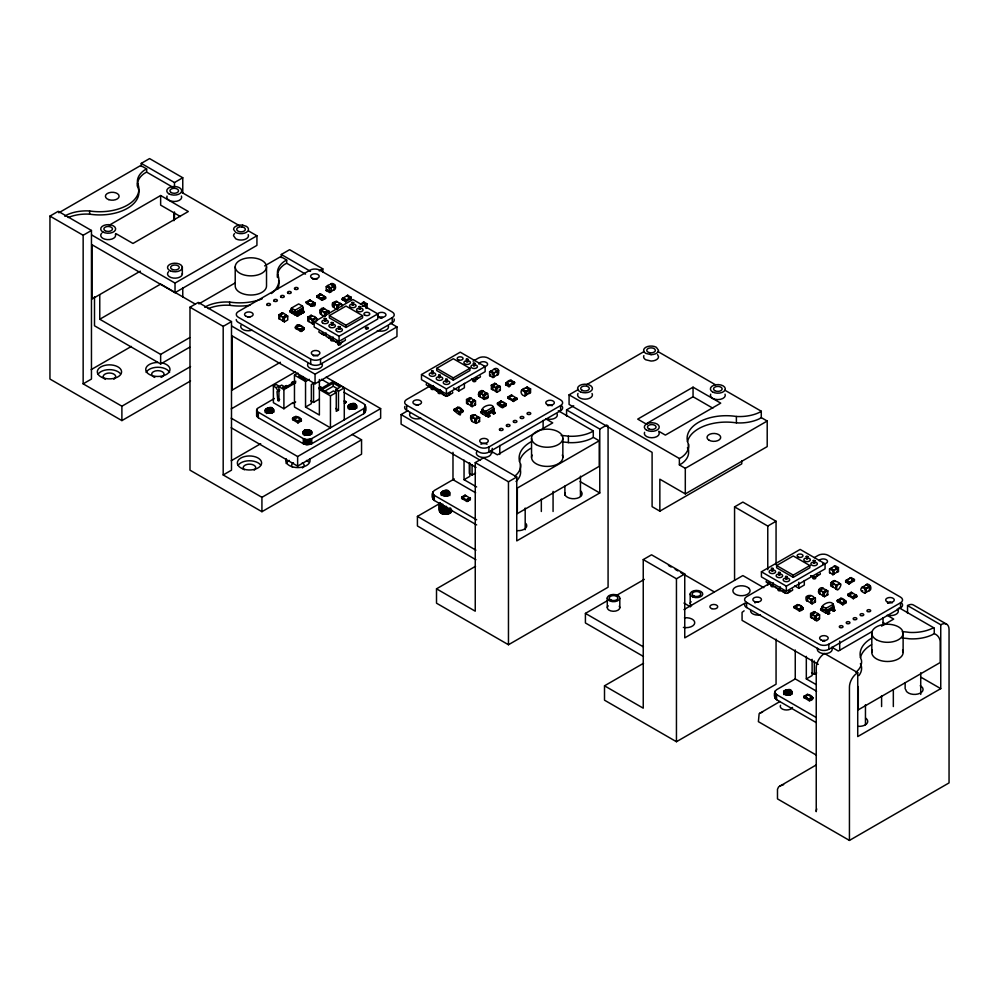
<?xml version="1.0" encoding="UTF-8"?>
<svg xmlns="http://www.w3.org/2000/svg" width="999" height="999" viewBox="0 0 999 999"><rect width="100%" height="100%" fill="white"/><g stroke="black" fill="none" stroke-linecap="round" stroke-linejoin="round"><path stroke-width="1.5" d="M49.95 216.096L83.154 235.264L83.154 383.841L91.458 379.046L91.458 230.469L58.254 211.301L49.95 216.096L49.95 379.046L121.89 420.591L190.547 380.944M94.505 296.753L94.505 325.786L160.639 363.973L189.748 347.165M189.748 337.575L160.639 354.395L99.763 319.243L99.763 294.705M121.89 420.591L121.89 406.206L190.547 366.571M173.913 220.729L173.913 212.974M175.025 292.67L175.025 283.079L256.93 235.789L256.93 245.379L175.025 292.67L92.008 244.743L92.008 299.051L140.347 271.154M189.985 307.205L223.189 326.373L223.189 474.962L231.493 470.167L231.493 321.591L198.289 302.41L189.985 307.205L189.985 470.167L261.925 511.7L361.551 454.183L361.551 439.81L352.197 434.415M343.906 392.257L363.761 403.721C366.758 405.681 366.758 411.725 363.761 413.698L311.75 443.731L306.855 444.717L303.309 443.731L258.329 417.757L256.618 415.709L257.492 413.486M274.325 398.539L257.492 408.379L256.918 411.351L303.309 438.611L306.855 439.597L311.75 438.611L363.761 408.591L365.459 406.543M261.925 511.7L261.925 497.327L361.551 439.81M287.05 385.901L286.388 387.562L284.615 386.538L286.388 385.527L288.162 386.538M293.968 381.905L293.306 383.566L291.533 382.555L293.306 381.531L295.08 382.555M315.06 383.778L315.06 374.188L396.965 326.91L396.965 336.488L315.06 383.778L232.043 335.851L232.043 390.172L280.382 362.262M326.149 377.135L380.644 408.603L380.644 418.181L297.627 466.108L231.169 427.747M407.804 410.689L401.099 414.573L401.099 424.15L476.073 467.445M578.483 389.41L569.08 394.842L569.08 404.42L652.097 452.347L652.097 506.668L659.852 511.151L741.758 463.861L741.758 460.814M645.804 424.038L693.056 396.753L693.056 387.175L720.729 403.146L665.384 435.102L658.791 431.293M291.084 310.327L291.458 308.067L295.042 310.252L294.917 312.537L291.271 310.202M493.331 406.905L486.151 411.176L486.276 413.474L493.706 409.178L493.331 406.905C490.971 401.648 475.961 409.565 485.951 411.176L485.914 415.871L493.431 411.688M825.748 610.701L821.815 608.503L822.289 606.218C824.874 602.597 833.391 599.8 833.628 606.405L826.198 610.701L825.873 608.403L822.289 606.331L821.915 608.478M295.279 314.935L294.88 312.6L295.279 314.935L302.522 310.751M486.188 415.871L486.313 413.524L493.818 409.203M826.111 613.099L825.711 610.751L826.111 613.099L832.155 609.602M278.871 318.693L278.796 314.785L282.218 312.899M287.675 316.021C284.952 313.274 280.082 320.454 284.403 321.89L287.724 319.942L287.749 316.059L284.378 317.919L278.871 314.71M284.315 321.89L284.353 317.944M312.25 315.859L308.878 317.819L308.928 321.74L307.754 321.066L307.754 317.22L311.151 315.222M312.287 319.917L312.188 323.639L309.078 321.541M313.299 324.275C309.715 321.516 318.881 314.822 316.733 320.979M321.491 314.373C318.256 314.398 319.867 307.242 323.564 308.042M321.266 310.764L321.278 314.56M324.588 312.675L324.588 316.421M325.699 315.809L325.749 313.174L329.096 311.238M333.853 303.509C335.264 310.364 330.831 306.656 332.667 302.784C343.743 297.44 327.148 307.655 337.063 301.523M338.112 308.641C335.814 305.831 343.806 301.198 341.571 306.643M346.416 301.174L345.617 301.698L345.679 300.274L351.061 297.178L351.111 298.464L350.999 297.34M346.99 295.754L350.287 297.752L347.09 295.617M467.732 400.112L471.029 398.226L467.682 400.162L467.707 404.108L466.521 403.434L466.545 399.55L469.892 397.59L471.078 398.301M471.053 402.285L474.35 400.137M475.287 422.577C469.63 422.889 468.406 412.837 475.237 415.035M475.499 404.67L472.102 406.668L472.077 402.747L475.449 400.774L475.499 404.632L474.4 403.958M471.99 416.908L475.174 414.96L478.334 417.082M478.946 396.291C476.798 393.594 480.969 388.748 483.504 391.133M479.657 417.594C477.122 415.259 473.189 419.98 475.087 422.689L476.311 423.389L476.236 419.48L479.607 417.52L479.62 421.441L476.261 423.401M480.144 393.194L480.232 396.753L478.933 396.228M486.813 393.019L483.416 394.905L486.713 392.982C493.344 401.548 476.186 399.775 487.874 393.606M491.458 389.123L491.383 385.214L494.805 383.329M496.903 392.307L496.915 388.411L500.287 386.438L500.324 390.334L499.125 389.81M509.802 386.213L509.028 386.738L505.644 384.727C504.632 382.342 512.35 377.809 511.188 381.531M513.686 382.704L510.452 380.669L513.773 382.592M806.455 600.686C802.771 591.495 820.129 596.74 811.088 599.313M807.667 597.514L810.951 595.454M810.976 599.512L810.876 603.234L812.087 603.883L815.396 601.935L815.346 598.014L811.987 600.012L806.443 596.89M811.975 600.087L812.087 603.883M815.047 612.2L811.725 614.148L811.712 618.056L810.589 617.394L810.601 613.548L814.048 611.625M815.122 616.246L818.418 614.098L819.58 614.822L819.567 618.631L818.368 618.106M820.017 594.18C816.92 593.294 818.73 586.962 822.314 587.724M819.467 618.756C814.135 625.574 814.797 613.349 819.58 614.822M820.179 590.234L823.313 588.299M824.4 596.703L824.425 592.807L827.796 590.834L827.796 594.805L826.747 594.018M831.33 586.363C828.683 583.741 834.028 578.496 835.726 581.381M836.812 585.751C846.677 577.584 835.251 598.189 836.812 585.751L831.268 582.554M845.579 580.806L851.048 577.522L854.432 579.532L854.432 580.681M848.888 582.729L854.432 579.532M853.596 580.007L850.311 577.971L853.596 579.87M289.747 311.238C291.383 312.762 289.76 309.153 291.271 309.715C288.836 310.814 291.246 314.023 290.971 310.052L291.471 309.84M291.958 310.602L292.158 308.866M296.228 328.621L295.454 328.309L300.811 331.268L300.811 330.12L295.517 327.06C294.792 330.269 295.979 323.039 298.838 325C299.737 324.138 306.643 329.195 303.546 329.158C299.875 334.74 299.275 328.883 304.133 328.059M307.068 303.634C302.41 297.64 315.135 310.377 315.097 304.433L315.035 303.122L311.651 304.982M292.545 418.406L297.989 421.416L298.014 422.839L301.398 420.841C301.923 417.082 294.505 414.685 292.545 418.406L292.67 419.78M310.951 304.72L314.385 302.734L311.076 304.658M300.637 419.118L297.252 420.979M315.097 304.433C314.335 303.234 309.053 305.744 311.763 306.418M301.398 420.879L300.699 420.579M316.895 297.29L316.833 295.841L322.215 298.926L322.215 300.362L325.637 298.351L325.512 297.128L320.155 293.918L325.637 297.202M326.211 290.472L326.286 286.626L329.633 288.586L329.658 292.47L326.236 290.547L327.31 289.797M325.637 298.351L321.491 299.837M333.978 289.722L334.053 286.039L330.856 284.278C321.141 287.038 334.977 285.989 330.769 291.795M330.632 284.153L331.843 283.441C335.452 282.979 337.038 289.086 334.041 289.96M362.737 302.747L365.959 304.42M363.723 301.973L367.145 303.858L367.095 307.779M367.17 307.742L365.959 308.416M457.617 408.666L457.617 407.517L462.899 410.564C464.323 413.336 460.302 405.544 457.617 407.367L454.17 409.365L454.295 410.589C453.184 402.684 468.681 423.389 454.295 410.726M458.866 412.075L462.312 410.089L458.991 412M462.45 498.776L461.625 498.289M465.072 495.154L461.688 497.052L467.033 500.262C464.96 503.184 471.029 499.325 470.354 498.351L465.01 495.142L465.072 496.453M466.333 499.862L469.767 497.877L466.458 499.787M483.291 410.489L480.656 412.162L481.456 412.462L482.367 409.103M482.867 411.526L482.967 409.902M497.365 374.762L492.969 377.547L489.622 375.587L489.61 371.678L493.019 373.626L493.031 377.535M490.821 371.241L495.242 368.481C502.21 367.432 496.453 381.693 497.477 371.178M502.147 405.819L505.594 403.833L502.272 405.744M508.803 398.688L507.992 398.251M511.426 396.328L511.363 395.017L516.708 398.226C518.281 400.899 514.635 398.251 516.708 399.375L513.386 401.436L512.687 400.924M512.687 399.737L516.121 397.739L512.812 399.662M526.111 387.837C516.583 390.434 530.044 389.26 526.136 395.292C523.651 397.652 519.43 392.894 521.59 390.147M526.198 387.762L529.42 389.535L529.383 393.456L530.569 392.744L530.556 388.973L525.037 392.195L525.012 395.991M527.11 387L530.556 388.936M526.136 395.292L526.023 391.62M529.458 393.406L529.233 389.51M794.217 607.954L794.105 606.53L797.539 604.595C801.972 604.944 806.143 609.902 799.5 611.001L794.217 607.817L794.217 606.668L799.612 609.702L799.537 611.026M798.788 609.165L802.209 607.305L798.913 609.228M807.204 694.442C811.475 694.255 816.133 699.912 809.302 700.786L804.008 697.589L804.008 696.44L809.427 699.562L809.415 700.749L809.327 699.362L803.945 696.278L803.92 697.639L806.23 696.453M811.912 697.015L808.715 699.013M820.579 609.39C822.115 610.814 820.654 607.842 821.927 607.792C820.541 608.741 821.553 612.3 821.815 608.204L822.314 607.991M833.965 570.392L834.078 574.063L832.891 574.775L832.941 570.854L838.398 567.582L838.498 571.54M837.324 568.231L833.94 566.383L835.164 565.709L838.398 567.582M837.287 571.99L833.915 573.95M837.399 572.177L837.287 568.468M840.683 598.413C841.782 596.952 848.763 603.096 845.391 602.272M848.725 595.879L847.901 595.392M852.609 596.965L856.043 594.979L852.734 596.89M848.026 594.18L851.31 592.245L856.63 595.454L856.742 596.74L853.308 598.663L853.346 597.252L856.692 595.367L853.433 597.439L847.914 594.18L848.026 595.466L853.308 598.526M861.5 587.424L862.711 586.725C866.121 586.313 868.106 592.27 864.847 593.231C854.57 588.723 867.332 583.741 864.897 593.244M862.799 586.913L866.121 584.989M867.032 584.24C870.616 583.478 872.414 589.797 869.33 590.684M302.522 310.602L302.897 308.454M291.084 310.065L291.458 308.067L298.639 303.921L302.422 305.981L302.797 307.992M481.993 410.989L482.367 408.991M344.805 403.221L345.991 401.648M345.604 402.26L345.042 401.361M283.304 317.482L286.588 315.372M324.613 308.928C320.317 308.067 319.468 316.421 324.812 316.296M333.716 303.484L333.766 307.405M337.125 305.544L340.459 303.484L336.925 301.723M483.553 394.942L483.379 398.838L484.577 399.488M500.337 386.526C497.24 383.541 492.882 391.108 496.99 392.32L500.287 390.397M265.272 410.065C276.498 400.549 274.875 420.329 265.272 410.065L265.272 412.612M303.234 434.528C300.886 424.937 319.156 432.467 307.792 434.602M348.214 406.006C359.428 396.491 357.817 416.271 348.214 406.006L348.214 408.554M441.258 492.782C452.472 483.266 450.861 503.046 441.258 492.782L441.258 495.342M439.56 502.747C439.073 507.13 437.899 514.298 444.418 514.235C447.177 514.547 452.122 513.661 451.723 510.027M783.703 691.408C789.585 702.871 797.751 683.703 783.703 691.408L783.703 693.968M454.308 478.946L434.303 490.497C431.306 492.457 431.306 498.513 434.303 500.474L476.648 524.925M432.604 497.652L432.892 496.903M795.241 678.933L776.573 689.71C773.576 691.683 773.576 697.727 776.573 699.7L816.258 722.614M774.862 696.877L775.736 695.429M333.903 289.772L330.719 291.883L327.422 289.997L326.311 290.634M295.929 416.408L295.866 417.644M522.677 389.535L521.578 390.197M529.27 393.269L525.973 395.179M797.539 604.595C796.278 606.868 800.411 603.583 802.821 607.792L802.821 608.94M832.891 574.775C828.558 571.653 831.143 572.365 829.57 572.852M853.371 598.676L852.622 598.189M866.008 584.802L867.144 584.165M278.758 318.631C280.507 320.492 279.358 307.967 286.538 315.622M308.978 317.919L312.2 316.121M321.303 310.652L324.563 308.878L327.934 310.876L324.625 312.575L327.997 310.602L329.158 311.326L329.158 313.811M324.625 312.575L324.7 316.221M483.391 394.942L483.441 398.863L486.713 396.978L487.812 397.614M495.804 387.774L495.966 391.496L492.569 389.51L492.594 385.914L495.916 383.966L494.692 383.266M835.813 584.914C844.093 583.566 833.266 578.821 832.542 583.116M320.567 388.261L321.666 388.986L320.354 388.836M509.702 386.363L506.481 384.253L505.769 384.665L505.769 383.504L511.063 380.457L511.063 381.606M439.56 509.602L440.184 508.803M345.154 403.097L346.016 402.435M483.391 391.321L480.069 393.019L483.329 391.246M474.325 404.133L475.399 404.795M495.966 387.774L499.238 385.876M513.711 384.016C519.168 377.547 499.2 391.958 514.385 382.38L514.385 383.529C507.579 385.189 509.015 386.563 508.966 386.65M811.75 614.123L815.047 612.462M320.179 388.087C319.106 389.198 321.266 387.462 322.19 388.549M345.504 402.322L344.255 403.034M511.426 395.03L507.992 396.953L508.104 398.239L513.386 401.298M461.688 497.052L461.688 498.451L467.033 501.423M802.909 609.103L798.8 610.501M840.808 598.339L837.374 600.299L842.769 603.446L842.769 604.607M352.147 304.508C350.986 305.844 354.945 305.419 353.246 304.42M359.178 308.566C358.054 310.102 362.262 309.19 360.052 308.429M771.703 570.379C770.566 571.728 774.475 571.328 772.801 570.304M778.733 574.437C777.647 575.998 781.792 575.087 779.607 574.3M785.763 578.496C784.677 580.057 788.823 579.145 786.638 578.359M780.032 701.46L759.14 713.673L758.391 721.665L816.433 755.169M816.358 764.872L778.596 786.9L777.484 789.297L777.484 798.888L849.437 840.421L949.05 782.904L949.05 629.532A11.738 6.781 -60 0 0 940.746 624.75L907.542 605.569L907.542 613.374M337.088 305.344L340.347 303.671M479.545 421.528L478.446 420.879M64.748 216.209L66.908 214.885A30.981 17.895 0 0 1 89.635 210.964A39.136 22.59 0 0 0 137.562 183.292A30.981 17.895 0 0 1 144.356 170.18L146.653 168.931L146.653 172.115L173.551 187.65M204.783 307.33L206.943 306.006A30.981 17.895 0 0 1 229.67 302.073A39.136 22.59 0 0 0 262.238 298.763M558.316 410.764L593.281 430.956L591.121 432.28A30.981 17.895 0 0 1 568.394 436.201A39.136 22.59 0 0 0 561.188 435.489M593.281 430.956L593.281 437.337L591.121 438.661A30.981 17.895 0 0 1 568.394 442.594A39.136 22.59 0 0 0 562.649 441.958M724.962 390.259L761.275 411.226L759.103 412.55A30.981 17.895 0 0 1 736.388 416.471A39.136 22.59 0 0 0 688.461 444.143A30.981 17.895 0 0 1 681.655 457.255L679.37 458.504L569.08 394.842M761.275 411.226L761.275 417.607L759.103 418.931A30.981 17.895 0 0 1 736.388 422.864A39.136 22.59 0 0 0 687.462 441.733M902.159 631.693A39.136 22.59 0 0 1 909.365 632.404A30.981 17.895 0 0 0 932.092 628.471L932.916 627.971A1.961 1.099 -61.4 0 1 934.252 628.746L934.252 633.541L932.092 634.865A30.981 17.895 0 0 1 909.365 638.798A39.136 22.59 0 0 0 902.159 638.086M754.844 602.734L754.944 602.672A4.308 2.485 0 0 1 757.841 601.947M141.271 166.483L141.271 163.374L149.563 158.579L182.767 177.747L182.767 193.232M58.804 212.787L140.709 165.497L146.653 168.931M83.154 235.264L91.458 230.469M141.271 163.374L174.475 182.542L182.767 177.747M109.341 225.15L160.639 195.529L188.312 211.513L132.967 243.456L115.834 233.566M99.763 319.243L160.639 284.091L195.042 303.958M281.306 257.605L281.306 254.483L289.598 249.688L322.814 268.868L322.814 271.965M198.838 303.896L235.09 282.967M264.635 265.909L280.744 256.606L286.688 260.04L286.688 263.237L305.519 274.101M91.184 369.618L131.356 346.428M223.189 326.373L231.493 321.591M319.255 270.916L322.814 268.868M326.198 286.701L327.422 286.001L330.657 287.874M279.982 315.347L283.329 313.536L282.105 312.837M290.572 310.115L291.958 309.315M290.984 310.352L292.37 309.553M306.243 302.01L309.69 300.025L315.01 303.097M316.77 295.929L320.217 293.943M329.558 288.511L335.09 285.314M289.747 311.713L291.134 310.439M329.658 288.699L335.202 285.502M290.297 312.038L292.17 311.288M310.389 300.574L306.943 302.272L310.302 300.374M320.929 294.493L317.482 296.191L320.829 294.293M295.042 310.252L302.422 305.981M329.583 292.52L330.657 291.858M302.897 308.279L295.367 312.537L295.242 310.252M295.829 312.837C297.764 309.141 299.488 316.296 297.49 316.183C295.267 315.921 297.365 311.938 294.88 313.087L290.971 310.826L291.358 312.837L295.005 314.935M298.601 310.914C301.086 308.341 301.698 314.96 300.125 314.673C297.814 311.363 298.589 310.052 300.125 314.198L301.498 313.399M301.024 309.278C303.659 306.805 304.383 313.261 302.747 313.149L301.598 312.088L301.086 309.315M297.352 311.638L302.897 308.753L302.897 307.967M296.241 313.399L297.627 312.6L297.215 312.038M298.876 311.875L300.262 311.076L299.85 310.04M301.498 310.352L302.884 309.553L302.472 308.516M298.876 314.91L297.49 315.709L296.703 315.097L296.666 313.636L298.039 312.837M299.288 312.113L300.674 311.313M304.133 311.875L302.747 312.675L301.96 312.063L301.923 310.602L303.309 309.802M322.19 298.901L325.512 296.99M296.241 314.673L297.627 313.873L297.627 312.6M298.876 313.149L300.262 312.35L300.262 311.076M311.076 306.094L314.385 304.171M296.666 314.91L298.039 314.111M299.288 313.399L300.674 312.6M301.923 311.875L303.309 311.076M296.94 315.871L298.876 315.384M299.563 314.348L301.498 313.873M302.197 312.837L304.133 312.35M347.802 296.503L347.739 295.267L342.27 298.551L342.295 299.775L343.094 299.213L342.395 299.625L345.704 301.686M299.55 325.562L296.104 327.26L299.45 325.362M312.088 316.059C322.615 317.332 305.469 322.39 315.522 317.782L316.733 318.494M314.161 321.878L352.897 299.513L377.809 313.886L377.809 318.993L339.073 341.371L314.161 326.985L314.161 321.878L339.073 336.251L377.809 313.886M304.258 328.271L300.162 331.019M300.811 331.406L304.133 329.495M329.383 315.647L345.979 306.056L362.587 315.647L362.587 317.882L345.979 327.46L329.383 317.882L329.383 315.647L345.979 325.224L362.587 315.647M362.612 302.61L363.823 301.91M360.514 304.083L362.837 302.734L365.846 304.483M362.525 306.393L367.07 303.771M363.748 305.944L367.182 303.971M231.231 408.916L295.492 371.803M273.389 386.064L276.149 384.465L278.921 386.064L276.149 387.662L273.389 386.064L273.389 402.684L283.903 408.753L292.894 402.597L292.894 403.559L295.654 401.96M320.529 359.066L392.22 317.67A6.956 4.021 0 0 0 392.22 311.988L319.83 270.192A6.956 4.021 0 0 0 309.99 270.192L238.299 311.588A6.956 4.021 0 0 0 238.299 317.257L310.689 359.066A6.956 4.021 0 0 0 320.529 359.066L320.529 364.173A6.956 4.021 0 0 1 310.689 364.173L238.299 322.377A6.956 4.021 0 0 1 236.263 319.53M344.28 419.83L344.28 387.887L333.216 381.493L319.38 389.485L330.444 395.866L330.444 427.822L294.468 407.055L294.468 375.1L297.964 373.089M279.658 390.434L276.985 391.658L277.809 400.437L278.921 401.086L278.921 386.7L281.681 385.102L284.041 386.463L282.517 387.337L283.903 388.136L295.829 381.256M320.529 364.173L392.22 322.777A6.956 4.021 0 0 0 394.031 318.906M277.809 391.496L279.658 389.797M300.836 377.822L303.047 376.536M278.921 386.7L283.903 389.585L295.754 382.729M294.468 375.1L305.544 381.493L309.315 379.32M277.809 400.437L279.658 399.375M319.618 387.637L320.979 387.137L319.168 387.837M319.006 388.374L320.979 387.137M335.714 392.844L335.714 389.647L340.135 387.088L333.216 383.092L322.14 389.485L329.071 393.481L333.491 390.921L336.263 392.52L336.263 411.363L338.474 410.089L338.474 391.233L344.28 387.887M324.6 391.258L333.216 386.288L337.824 388.948M305.544 381.493L305.544 407.055L311.351 403.696L311.351 384.528L313.561 383.254L313.561 402.422L310.801 400.824M313.561 402.422L319.38 399.063M330.444 395.866L336.263 392.52M293.369 418.893L296.691 416.97M297.952 421.391L301.311 419.493M231.231 460.739L260.677 443.731M421.491 374.55L460.239 352.172L485.139 366.558L485.139 371.665L446.403 394.031L421.491 379.657L421.491 374.55L446.403 388.923L485.139 366.558M436.713 368.319L453.321 358.728L469.917 368.319L469.917 370.554L453.321 380.132L436.713 370.554L436.713 368.319L453.321 377.897L469.917 368.319M231.169 418.156L297.627 456.531L380.644 408.603M429.245 386.463L406.68 399.5A6.956 4.021 0 0 0 406.68 405.182L406.68 410.289L479.07 452.085A6.956 4.021 0 0 0 488.911 452.085L560.601 410.701A6.956 4.021 0 0 0 561.713 405.844M473.064 361.176L478.371 358.104A6.956 4.021 0 0 1 488.211 358.104L560.601 399.9A6.956 4.021 0 0 1 560.601 405.582L560.601 410.701M473.326 380.095L475.037 380.095L480.357 377.023L480.357 376.036M489.597 371.74L490.809 371.041L494.08 372.927L494.155 376.835M453.496 387.912L458.853 390.996L464.385 387.799L464.385 383.329M489.597 375.474L490.696 374.837M492.944 373.539L498.476 370.354M489.697 375.674L490.809 375.025M493.056 373.738L498.588 370.542M454.995 409.84L458.316 407.779L454.995 409.702M506.356 384.465L505.656 384.765M459.577 412.337L462.899 410.427M461.213 412.162L458.866 413.224M459.615 413.798L463.024 411.788L462.312 411.526M481.493 411.039L482.867 410.239M480.656 412.162L482.042 411.838M497.564 404.47L497.477 403.022L500.886 401.111C508.603 404.021 507.117 405.307 502.147 407.005M480.656 412.637L483.079 412.212M501.598 401.523L498.151 403.359L501.598 401.66M512.125 395.579L508.678 397.277L512.037 395.392M525.998 387.649L527.222 386.938M493.319 409.403L495.042 412.799L493.668 414.086L492.007 410.726L486.313 414.011L481.893 411.75L482.267 413.761L485.914 415.871M493.381 409.44L493.818 408.891M521.678 390.134L524.925 392.008L530.457 388.811M488.061 412.437L489.785 415.834L488.411 417.12L487.162 415.596L487.162 414.323L488.548 413.524L488.124 412.487M489.785 415.834L488.411 416.633L487.612 416.021L487.574 414.56L488.961 413.761M495.042 412.799L493.668 413.598L492.869 412.987L492.832 411.526L494.218 410.726M497.564 403.034C504.183 403.921 505.631 412.112 497.564 404.32L497.564 403.171L502.847 406.218L506.168 404.158M487.162 415.596L488.548 414.797L488.548 413.524M502.972 406.293L506.293 404.383M487.574 415.834L488.961 415.035M492.832 412.799L494.218 412M513.911 400.462L516.121 399.188M502.847 407.517L506.281 405.594L506.168 404.308L500.886 401.261L500.886 402.41M487.849 416.795L489.785 416.321M493.106 413.761L495.042 413.286M586.538 384.765L644.28 351.423M406.68 405.182L479.07 446.978A6.956 4.021 0 0 0 488.911 446.978L560.601 405.582M608.079 425.824L608.079 587.225L508.466 644.742L436.513 603.196L436.513 588.823L475.249 611.188L475.249 462.612L483.553 457.817L516.758 476.985L516.758 540.896L599.775 492.969L599.775 429.058L566.57 409.89L566.57 416.084M566.57 409.89L573.688 405.781M464.048 460.139L464.048 479.682L469.867 476.336L469.867 463.061M469.305 463.136L469.305 473.451L472.077 475.049L475.561 473.039M475.911 559.74L417.42 525.973L417.42 516.396L440.184 503.246M462.45 497.627L465.771 495.566L462.45 497.477M466.458 501.223L469.767 499.313M467.033 501.56L470.392 499.662M475.249 462.612L508.466 481.78L516.758 476.985M599.775 429.058L606.893 424.95M599.225 440.771L517.32 488.061L517.32 513.623L599.225 466.333L599.225 440.771L593.281 437.337M693.056 387.175L637.712 419.118L646.927 424.45M436.513 588.823L475.549 566.283M679.37 458.504L679.37 464.897L685.302 468.331L767.207 421.041L767.207 446.603L685.302 493.893L659.852 479.195L659.852 511.151M776.061 639.198L776.061 684.215L676.448 741.72L604.507 700.187L604.507 685.814L643.244 708.179L643.244 559.59L651.548 554.807L684.752 573.975L684.752 637.874L745.004 603.096M734.565 580.219L734.565 506.88L742.856 502.085L776.061 521.253L776.061 564.71M643.443 656.468L585.414 622.964L585.414 613.386L608.166 600.237M616.208 595.604L644.33 579.37M643.244 559.59L676.448 578.771L684.752 573.975M734.565 506.88L767.769 526.048L776.061 521.253M683.953 609.59L742.856 575.574L763.835 587.687M761.413 571.778L800.162 549.413L825.062 563.786L825.062 568.893L786.325 591.258L761.413 576.885L761.413 571.778L786.325 586.151L825.062 563.786M776.635 565.546L793.243 555.956L809.839 565.546L809.839 567.782L793.243 577.36L776.635 567.782L776.635 565.546L793.243 575.124L809.839 565.546M769.168 583.691L746.603 596.728A6.956 4.021 0 0 0 746.603 602.409L746.603 607.517L818.993 649.313A6.956 4.021 0 0 0 828.833 649.313L900.524 607.929A6.956 4.021 0 0 0 901.635 603.071M814.31 557.629L818.293 555.332A6.956 4.021 0 0 1 828.134 555.332L900.524 597.127A6.956 4.021 0 0 1 900.524 602.809L900.524 607.929M604.507 685.814L643.543 663.274M834.028 570.179L830.731 568.269L829.52 568.968L829.52 572.702M794.754 585.913L798.775 588.224L804.307 585.027L804.307 580.556M832.979 570.966L838.511 567.769M838.423 571.578L837.174 572.015M794.917 607.067L798.238 605.007L794.917 606.93M827.846 590.921C825.311 588.561 821.228 593.381 823.301 596.066M845.691 582.03L845.691 580.744L850.986 577.684M794.13 606.505L799.5 609.565L802.821 607.654M827.734 594.842L824.475 596.728L823.288 596.016M854.307 579.607L849.013 582.654L848.913 583.94L854.307 580.756M821.415 608.266L822.789 607.479M820.579 609.865L821.965 609.065M848.638 594.53L852.047 592.669L848.725 594.692M838.198 600.811L841.52 598.751L838.198 600.661M837.487 601.698L840.683 599.562M825.873 608.403L833.253 604.258M826.81 610.589C829.295 608.016 829.907 614.635 828.333 614.348C826.023 611.038 826.797 609.727 828.333 613.861L829.707 613.061M831.855 607.429C834.49 604.957 835.214 611.413 833.591 611.313L832.429 610.239L831.93 607.479M864.847 589.235L870.379 586.038M861.6 591.358L862.711 590.721M864.959 589.422L870.491 586.226M827.497 611.788L828.883 610.988M834.964 610.027L833.591 610.826L832.791 610.214L832.754 608.753L834.14 607.954M837.424 600.237L842.769 603.309L846.091 601.386M837.362 601.473L837.362 600.324L837.487 601.548L842.831 604.757L842.894 603.521L846.215 601.61M827.085 612.824L828.471 612.025L829.707 613.548M832.342 609.79L833.728 608.99L833.241 606.63M817.282 618.731L815.097 619.992L811.912 617.869M844.405 603.134L842.082 604.283M827.497 613.061L828.883 612.262M832.754 610.027L834.14 609.228M842.806 604.757L846.091 602.834M827.771 614.023L829.158 613.224M833.029 610.988L834.964 610.514M865.896 592.407L869.38 590.634L869.367 586.8M746.603 602.409L818.993 644.205A6.956 4.021 0 0 0 828.833 644.205L900.524 602.809M872.115 631.543L838.361 651.036L831.78 647.227M881.555 626.098L893.705 619.08L887.124 615.272M806.318 656.355L806.318 678.908L812.125 675.549L812.125 659.328M811.575 672.677L814.347 674.275L816.67 672.926M804.008 696.291L807.329 694.38M803.883 697.514L808.041 694.929M809.327 699.362L812.624 697.427M809.427 699.562L812.749 697.639M811.912 698.313L808.628 700.349L812.037 698.526M940.746 624.75L940.746 688.648L857.729 736.575L857.729 672.677L824.525 653.496A11.738 6.781 -60 0 0 816.233 667.881L816.233 811.663A5.869 3.384 -60 0 1 816.782 808.953M146.653 172.115L144.356 173.376A30.981 17.895 0 0 0 137.562 186.488A39.136 22.59 0 0 1 89.635 214.161A30.981 17.895 0 0 0 68.182 217.52M286.688 260.04L284.39 261.288A30.981 17.895 0 0 0 277.597 274.413A39.136 22.59 0 0 1 271.453 293.531M286.688 263.237L284.39 264.485A30.981 17.895 0 0 0 277.597 277.597L277.597 274.413M679.37 464.897L681.655 463.648A30.981 17.895 0 0 0 688.461 450.537L688.461 444.143M113.836 379.183L114.198 378.996A6.256 3.609 0 0 0 113.511 373.901A6.256 3.609 0 0 0 104.683 374.3A6.256 3.609 0 0 0 105.37 379.395M431.968 373.077C430.282 374.076 434.24 374.488 433.067 373.151M438.998 377.135L439.223 378.097L440.097 377.21M446.029 381.181C444.33 382.192 448.289 382.605 447.127 381.268M806.618 558.379L806.842 559.34L807.866 558.566M813.648 562.437C811.95 563.436 815.908 563.861 814.747 562.524M760.014 713.011L762.499 712.187M779.919 785.913L783.641 784.665M280.057 319.156L283.266 321.266M324.513 308.891L323.626 308.129M346.291 299.912L342.969 298.002L346.416 299.987M312.25 323.664L313.336 324.3M495.829 383.891L492.507 385.814L492.569 389.76L491.346 389.061M471.004 398.226L474.288 400.412L470.941 402.185L470.941 405.981L472.165 406.655M509.677 384.952L506.356 383.029L509.802 385.015M483.553 398.676L480.057 396.928L480.044 393.131M823.313 588.548L822.202 587.662M839.048 583.041L840.271 583.753M832.567 586.813L831.268 586.288M820.079 593.93L823.363 596.091M849.6 582.18L846.278 580.257L849.724 582.242M806.518 600.699L807.654 601.336L807.542 597.527M814.098 597.577L815.434 598.089M835.888 588.736L832.492 586.738L832.517 583.141L832.504 586.788M835.776 588.923L835.776 584.939L835.813 588.911M807.741 601.148L811.026 603.071M309.69 300.025L309.565 301.236M295.429 326.91L300.811 329.97M508.016 396.94L513.386 400.137L513.449 401.448M851.285 592.245L851.223 593.481M856.692 596.765L855.918 596.191L856.63 596.603M322.627 388.124L320.804 387.824L321.578 387.724M271.341 407.942L271.341 413.062L267.345 413.199L267.345 408.079M354.283 403.883L354.283 409.003L350.287 409.14L350.287 404.021M307.267 429.645L307.267 434.752L305.294 435.114L305.294 429.995M448.214 496.091L443.331 495.916L443.331 490.809M466.92 361.101C464.847 361.7 468.469 362.899 467.944 361.338M473.951 365.159L473.726 366.121L475.062 365.522M744.118 610.826L742.07 612.375L742.07 620.354L818.256 664.347M350.312 298.963L351.099 298.501L345.704 301.548L345.704 300.399L342.395 298.326L342.395 299.625M486.625 393.169L483.279 391.258M471.066 405.819L467.732 403.846M823.301 588.523L826.735 590.247M814.959 612.375C824.65 615.347 810.751 613.96 815.009 619.917L816.233 620.616M344.305 401.236L345.629 401.86M325.974 335.277L324.263 335.277L318.956 332.205L318.956 331.218M333.004 339.335L331.293 339.335L325.974 336.263L325.974 332.879M433.304 387.949L431.593 387.949L426.286 384.877L426.286 383.891M440.334 392.008L438.623 392.008L433.304 388.936L433.304 385.552M486.313 413.524L482.105 411.089M773.226 585.177L771.515 585.177L766.208 582.105L766.208 581.118M780.256 589.235L778.546 589.235L773.226 586.163L773.226 582.779M344.255 400.961L345.379 401.286M309.29 429.857L309.29 434.965L304.87 434.078L303.234 431.968M381.98 318.057L381.044 317.982A4.308 2.485 0 0 0 379.932 318.069M330.681 284.066L333.928 286.064M490.871 371.216L494.043 373.164M522.839 389.672L526.111 391.446M500.886 401.111L500.761 402.335M830.843 568.456L834.028 566.333M829.57 568.893L832.916 570.816M320.429 388.823L321.079 389.123M330.544 291.671L327.535 289.935M298.838 325L298.713 326.223M481.206 412.962L481.893 410.976M457.617 407.367L457.492 408.591M297.952 422.827L292.67 419.63L292.67 418.481L297.952 421.528L297.952 422.689M329.383 337.237L330.132 337.6M581.967 390.259L582.067 390.309A4.308 2.485 0 0 0 589.198 389.061A4.308 2.485 0 0 0 583.753 386.113A4.308 2.485 0 0 0 582.067 390.309M657.717 351.436L715.546 384.815M761.275 417.607L767.207 421.041M693.056 396.753L712.811 408.166M946.615 624.163L913.411 604.994A11.738 6.781 -60 0 0 907.542 605.569M494.13 369.118L497.34 371.128M866.033 584.815L869.38 586.838M511.063 380.319L514.51 382.305M181.618 192.308L239.448 225.699M248.863 231.131L256.93 235.789M899.025 607.742L933.865 627.859M505.769 383.366L509.09 385.277M281.306 254.483L310.527 271.353M845.691 580.594L849.013 582.517M846.403 581.48L849.687 583.516L846.278 581.693M845.579 581.955L849.013 583.953M934.252 633.541L936.051 634.577A5.869 3.384 60 0 1 940.196 641.77L940.196 662.537L858.291 709.827L858.291 689.048A5.869 3.384 60 0 0 857.729 686.338M347.677 295.279L351.124 297.265M390.247 323.027L396.965 326.91M495.804 384.153L499.125 386.039M491.458 385.127L496.99 388.324M491.346 385.327L496.878 388.524M851.348 593.556L852.047 593.955M831.38 582.355L836.912 585.551M546.141 419.068L552.734 422.877L497.39 454.832L490.809 451.024M835.701 588.848L836.912 589.547M340.359 303.446L341.571 304.158M810.589 575.786L814.959 577.322L820.279 574.25L820.279 573.264M332.692 302.759L338.224 305.956M332.58 302.959L338.112 306.144M180.407 216.533L160.639 205.12L160.639 195.529M883.029 622.489L885.638 624M840.808 598.488L846.091 601.535L846.091 602.684M322.19 300.349L316.895 297.153L316.895 296.004L322.19 299.051L322.19 300.2M333.803 307.168C340.522 315.035 335.776 298.426 337.013 309.253M479.045 392.295L484.577 395.492M478.933 392.495L484.465 395.691M818.968 589.522L824.5 592.719M818.855 589.722L824.387 592.919M314.26 303.958L314.972 304.37L314.972 303.209L309.69 300.162L309.69 301.311M320.267 309.927L325.811 313.124M320.167 310.127L325.699 313.324M474.288 400.149L475.512 400.861M466.62 399.463L472.165 402.659M466.521 399.662L472.052 402.859M806.543 596.703L812.087 599.887M814.322 601.186L815.434 601.823M814.21 601.373L815.321 602.022M486.675 413.236L487.574 414.56M311.089 315.234L312.312 315.909M833.253 604.145L833.74 606.905L826.235 611.238L821.815 608.978L822.189 610.988L825.836 613.099M307.854 317.095L313.386 320.292M307.742 317.295L313.274 320.492M813.935 611.563L815.159 612.262M470.779 416.208L476.311 419.393M470.666 416.396L476.198 419.592M810.701 613.436L816.233 616.62M921.215 677.372L940.746 688.648M810.589 613.623L816.121 616.82M580.119 481.618L599.775 492.969M454.295 409.428L459.577 412.487L459.577 413.636M278.758 314.897L284.29 318.094M668.431 565.446L671.128 567.007M675.174 569.343L677.871 570.904M680.569 572.464L714.31 591.945M91.646 234.94L175.025 283.079M401.099 414.573L480.444 460.377M231.681 326.049L315.06 374.188M321.416 379.27L329.358 383.853M335.714 389.647L338.474 391.233M298.626 375.899L305.544 379.895M683.953 603.059L690.509 606.843M464.048 479.682L476.635 486.95M292.645 381.905L293.306 382.292M806.318 678.908L816.383 684.715M335.701 408.491L338.474 410.089M475.636 492.769L452.984 479.682L452.984 452.297M816.57 691.221L795.254 678.908L795.254 649.999M285.726 385.901L286.388 386.288M469.642 499.088L470.354 499.5M807.329 694.517L812.624 697.564L812.624 698.726M305.544 407.055L319.38 415.047L319.38 379.52M432.604 493.319L434.303 495.367L476.648 519.805M295.991 416.571L301.273 419.617L301.273 420.766M774.862 692.532L776.573 694.58L816.258 717.494M295.991 417.719L296.691 418.119M417.42 516.396L475.911 550.162M585.414 613.386L643.443 646.89M83.154 383.841L121.89 406.206M223.189 474.962L261.925 497.327M920.241 685.764L921.702 686.75A8.604 4.97 0 0 1 920.029 693.244A8.604 4.97 0 0 1 908.678 693.131L907.217 692.132A8.604 4.97 0 0 1 905.856 689.685M580.444 490.884L580.731 491.071A8.604 4.97 0 0 1 579.058 497.552A8.604 4.97 0 0 1 567.707 497.44L566.246 496.453A8.604 4.97 0 0 1 565.072 492.707M832.067 607.554L832.754 608.753M834.415 610.189L833.728 608.99M799.5 609.565L799.5 610.864M489.235 415.996L488.548 414.797M301.223 309.403L301.923 310.602M303.584 312.038L302.984 311.288M300.949 313.549L300.262 312.35M295.966 312.437L296.666 313.636M298.326 315.072L297.627 313.873M319.98 388.811L320.392 388.411M657.567 354.62L658.541 356.743A7.468 4.308 0 0 1 651.073 361.051L645.804 359.79A7.468 4.308 0 0 1 643.868 355.632M276.149 387.662L277.809 390.859M819.967 594.13L819.967 590.359M471.778 420.804L471.778 417.033M365.172 410.127L365.459 410.876M487.162 414.323L486.75 413.286M346.104 402.023L346.079 402.297M821.815 608.678L822.189 610.988M493.331 407.03L493.706 409.178M481.893 411.451L482.267 413.761M302.422 306.106L302.797 308.254M290.971 310.527L291.358 312.837M828.471 610.751L828.046 609.715M492.832 411.526L492.007 410.726M320.092 295.155L320.092 294.006M826.073 608.403L826.198 610.701M920.728 672.764L920.728 694.417M905.144 682.704L905.144 688.885M903.121 633.279L903.121 652.447M893.331 689.547L893.331 706.555M883.041 617.632L883.041 625.149M881.593 695.741L881.593 706.555M871.815 633.279L871.815 652.447M865.459 704.682L865.459 724.774M849.437 840.421L849.437 687.05A11.738 6.781 -60 0 1 857.729 672.677M839.697 641.158L839.697 650.174M828.833 644.205L828.833 649.313M814.347 661.001L814.347 674.275M798.775 582.267L798.775 588.224M793.243 575.124L793.243 577.36M792.607 589.235L792.607 590.222L787.287 593.294L785.576 593.294L780.256 590.222L780.256 586.838M792.057 691.708L792.057 694.255M791.745 691.133L791.745 693.681M791.208 690.621L791.208 694.455M790.471 690.197L790.471 695.304M789.585 689.884L789.585 694.992M788.598 689.71L788.598 694.817L787.562 694.78L787.562 689.672M786.538 689.772L786.538 694.892M786.325 586.151L786.325 591.258M785.589 690.022L785.589 695.129M784.777 690.396L784.777 694.23M784.14 690.858L784.14 694.692M776.573 694.58L776.573 699.7M775.736 693.98L775.736 699.088M775.162 691.008L775.162 698.401M767.769 526.048L767.769 569.692M767.769 582.155L767.769 585.277M736.388 416.471L736.388 422.864M690.209 593.806L690.209 603.384M685.302 468.331L685.302 493.893M676.448 578.771L676.448 741.72M619.805 598.301A6.281 3.621 0 0 1 610.077 601.098A6.281 3.621 0 0 1 610.739 594.842A6.281 3.621 0 0 1 619.805 598.301L619.805 607.879M607.28 597.864L607.28 607.442M580.456 476.148L580.456 496.241M568.394 436.201L568.394 442.594M564.885 486.088L564.885 495.367M562.849 438.199L562.849 457.367M553.071 491.383L553.071 511.488M543.119 420.404L543.119 429.42M541.333 499.113L541.333 511.488M531.543 438.199L531.543 457.367M525.187 508.054L525.187 529.707M530.594 442.045A39.136 22.59 0 0 0 520.467 463.873L520.467 470.267A30.981 17.895 0 0 1 516.021 481.468M508.466 481.78L508.466 644.742M502.847 406.218L502.847 407.38M499.775 445.429L499.775 454.445M492.257 448.339L492.257 452.947M488.911 446.978L488.911 452.085M472.077 464.735L472.077 475.049M458.853 386.526L458.853 390.996M453.321 377.897L453.321 380.132M452.684 392.008L452.684 392.994L447.365 396.066L445.654 396.066L440.334 392.994L440.334 389.61M450.924 508.441L450.924 512.549M449.987 507.754L449.987 513.236M449.787 492.482L449.85 495.641M449.475 491.908L449.475 494.468M448.938 491.396L448.938 495.229M448.801 508.304L448.801 513.773M448.214 490.971L448.214 494.805M447.415 507.292L447.415 514.135M447.315 490.659L447.315 495.779M446.403 388.923L446.403 394.031M446.328 490.484L446.328 495.591M445.929 506.081L445.929 514.298M445.292 490.447L445.292 495.566M444.268 490.559L444.268 495.666M444.418 506.018L444.418 514.235M442.982 513.986L442.982 504.395L441.683 503.946L441.683 513.523M442.507 491.171L442.507 495.005M441.87 491.645L441.87 495.479M441.446 492.195L441.446 494.742M440.609 503.321L440.609 512.912M439.835 502.572L439.835 512.162M439.385 503.109L439.385 511.326M434.303 495.367L434.303 500.474M433.479 494.767L433.479 499.875M432.892 491.795L432.892 499.175M392.22 317.67L392.22 322.777M366.071 307.105L366.034 304.495L365.959 306.993M365.172 405.02L365.172 412.4M364.585 407.979L364.585 413.099M363.761 408.591L363.761 413.698M356.743 405.706L356.743 408.266M356.431 405.132L356.431 407.692M355.894 404.62L355.894 408.454M355.169 404.195L355.169 409.303M353.284 403.708L353.284 408.816M352.247 403.671L352.247 408.791M351.223 403.783L351.223 408.891M349.463 404.395L349.463 409.503M348.826 404.87L348.826 408.703M348.401 405.419L348.401 407.967M347.677 295.429L347.677 296.578M345.979 325.224L345.979 327.46M345.354 339.335L345.354 340.322L340.035 343.394L338.324 343.394L333.004 340.322L333.004 336.938M339.073 336.251L339.073 341.371M333.216 383.092L333.216 386.288M311.763 431.68L311.763 434.228M311.75 438.611L311.75 443.731M311.451 431.106L311.451 433.653M310.914 430.594L310.914 434.428M310.689 359.066L310.689 364.173M310.701 439.098L310.701 444.205M310.177 430.169L310.177 435.277M309.503 439.435L309.503 444.543M308.304 429.682L308.304 434.79M308.192 439.597L308.192 444.717M306.855 439.597L306.855 444.717M306.243 429.745L306.243 434.865M305.557 439.435L305.557 444.543M304.483 430.369L304.483 435.477M304.358 439.098L304.358 444.205M304.133 329.345L304.133 328.196L298.838 325.15L298.838 326.298M303.846 430.844L303.846 434.677M303.421 431.381L303.421 433.941M303.309 438.611L303.309 443.731M297.627 456.531L297.627 466.108M283.903 389.585L283.903 408.753M273.813 409.765L273.813 412.325M273.501 409.19L273.501 411.75M272.964 408.678L272.964 412.512M272.228 408.254L272.228 413.361M270.354 407.767L270.354 412.874M269.318 407.729L269.318 412.837M268.294 407.842L268.294 412.949M266.521 266.82A15.659 9.041 0 0 1 243.032 274.65A15.659 9.041 0 0 1 243.032 258.991A15.659 9.041 0 0 1 266.521 266.82L266.521 285.989A15.659 9.041 0 0 1 250.861 295.03A15.659 9.041 0 0 1 235.215 285.989L235.215 266.82M266.533 408.454L266.533 413.561M265.884 408.928L265.884 411.476M265.459 409.478L265.459 412.025M258.329 412.649L258.329 417.757M257.492 412.038L257.492 417.157M256.918 409.078L256.918 416.458M256.618 409.827L256.618 415.709M229.67 302.073L229.67 305.269A30.981 17.895 0 0 0 208.217 308.629M182.767 287.637L182.767 296.928M182.33 267.008L182.33 274.363M174.475 182.542L174.475 187.188M174.475 211.95L174.475 219.693M160.639 354.395L160.639 363.973M137.562 183.292L137.562 186.488M89.635 210.964L89.635 214.161M420.954 418.256A7.43 4.296 0 0 1 412.362 417.969A7.43 4.296 0 0 1 410.002 413.186M490.996 452.048A7.468 4.308 0 0 1 482.817 457.442A7.468 4.308 0 0 1 477.322 451.011M557.067 413.911A7.468 4.308 0 0 1 554.395 418.444A7.468 4.308 0 0 1 546.128 418.756M520.467 463.873A30.981 17.895 0 0 1 514.897 476.061M519.468 461.463A39.136 22.59 0 0 1 530.594 448.439M525.861 523.501A8.604 4.97 0 0 1 517.607 530.669M406.68 410.289A6.956 4.021 0 0 1 404.882 406.406M484.403 366.908A4.308 2.485 0 0 1 485.439 367.157M416.108 405.045A4.308 2.485 0 0 1 418.331 405.045M480.944 444.243A4.308 2.485 0 0 1 487.037 444.243M547.914 405.706A4.308 2.485 0 0 1 552.21 405.706M433.853 388.261A1.486 0.862 0 0 1 433.191 389.473A1.486 0.862 0 0 1 431.168 388.986A1.486 0.862 0 0 1 432.18 387.862M478.983 364.198A4.308 2.485 0 0 1 482.917 361.713A4.308 2.485 0 0 1 487.524 363.761A4.308 2.485 0 0 1 484.403 366.596M475.037 380.082A1.486 0.862 0 0 1 475.349 381.443A1.486 0.862 0 0 1 473.002 381.268A1.486 0.862 0 0 1 473.913 379.995M441.034 392.969A1.486 0.862 0 0 1 438.536 393.356A1.486 0.862 0 0 1 439.21 391.92M440.884 392.32A1.486 0.862 0 0 1 441.034 392.532M450.137 392.894A3.759 2.173 0 0 1 446.503 395.629A3.759 2.173 0 0 1 442.882 392.894M434.328 387.225A3.759 2.173 0 0 1 428.696 385.339M477.809 378.047A3.759 2.173 0 0 1 471.528 379.021M476.835 378.059A3.759 2.173 0 0 1 476.061 378.409M467.994 360.751A3.247 1.873 0 0 1 469.642 363.773A3.247 1.873 0 0 1 464.21 363.361A3.247 1.873 0 0 1 467.157 360.689M441.496 391.233A3.759 2.173 0 0 1 436.938 390.996L436.313 390.559A3.759 2.173 0 0 1 435.814 388.923M475.024 364.81A3.247 1.873 0 0 1 476.673 367.832A3.247 1.873 0 0 1 471.241 367.407A3.247 1.873 0 0 1 474.175 364.747M447.352 380.781A3.247 1.873 0 0 1 449.175 383.666A3.247 1.873 0 0 1 443.843 383.666A3.247 1.873 0 0 1 445.666 380.781M431.481 386.476A3.759 2.173 0 0 1 430.569 386.263M429.195 385.477A3.759 2.173 0 0 1 428.821 384.952M437.737 390.359A3.759 2.173 0 0 1 436.938 390.035M449.163 394.031A3.759 2.173 0 0 1 448.389 394.38M440.322 376.723A3.247 1.873 0 0 1 441.97 379.745A3.247 1.873 0 0 1 436.538 379.333A3.247 1.873 0 0 1 439.485 376.66M433.291 372.664A3.247 1.873 0 0 1 434.94 375.686A3.247 1.873 0 0 1 429.508 375.274A3.247 1.873 0 0 1 432.455 372.602M562.325 455.032A15.659 9.041 0 0 1 547.202 466.408A15.659 9.041 0 0 1 532.08 455.032M792.519 707.442A6.281 3.621 0 0 1 784.665 709.814A6.281 3.621 0 0 1 780.531 705.282M865.584 718.119A8.604 4.97 0 0 1 866.845 723.588A8.604 4.97 0 0 1 858.578 726.36M746.603 607.517A6.956 4.021 0 0 1 744.804 603.633M754.994 602.522A4.308 2.485 0 0 1 758.253 602.272M822.801 640.834A4.308 2.485 0 0 1 825.024 640.834M887.836 602.934A4.308 2.485 0 0 1 892.132 602.934M773.925 586.138A1.486 0.862 0 0 1 771.578 586.6A1.486 0.862 0 0 1 771.74 585.177M819.055 560.776A4.308 2.485 0 0 1 823.963 558.978A4.308 2.485 0 0 1 827.497 561.638A4.308 2.485 0 0 1 823.213 563.911M814.597 577.222A1.486 0.862 0 0 1 815.434 578.558A1.486 0.862 0 0 1 812.999 578.558A1.486 0.862 0 0 1 813.835 577.222M780.956 590.197A1.486 0.862 0 0 1 778.608 590.659A1.486 0.862 0 0 1 778.77 589.235M771.403 584.665A3.759 2.173 0 0 1 768.743 583.129M817.856 574.712A3.759 2.173 0 0 1 815.072 576.81M813.136 576.81A3.759 2.173 0 0 1 810.851 575.799M807.916 557.979A3.247 1.873 0 0 1 809.565 561.001A3.247 1.873 0 0 1 804.133 560.589A3.247 1.873 0 0 1 807.08 557.917M817.357 574.837A3.759 2.173 0 0 1 816.757 575.287M778.583 588.748A3.759 2.173 0 0 1 776.86 588.224L776.235 587.787A3.759 2.173 0 0 1 775.649 586.725M790.184 590.684A3.759 2.173 0 0 1 787.399 592.782M785.464 592.782A3.759 2.173 0 0 1 782.679 590.684M789.685 590.809A3.759 2.173 0 0 1 789.085 591.258M783.778 591.258A3.759 2.173 0 0 1 783.179 590.809M814.947 562.037A3.247 1.873 0 0 1 816.595 565.059A3.247 1.873 0 0 1 811.163 564.647A3.247 1.873 0 0 1 814.098 561.975M786.425 577.946A3.247 1.873 0 0 1 789.372 580.619A3.247 1.873 0 0 1 783.94 581.031A3.247 1.873 0 0 1 785.589 578.009M769.717 583.154A3.759 2.173 0 0 1 769.118 582.704M779.407 573.888A3.247 1.873 0 0 1 782.342 576.56A3.247 1.873 0 0 1 776.91 576.972A3.247 1.873 0 0 1 778.558 573.95M772.377 569.83A3.247 1.873 0 0 1 775.324 572.502A3.247 1.873 0 0 1 769.892 572.914A3.247 1.873 0 0 1 771.528 569.892M902.584 650.112A15.659 9.041 0 0 1 887.462 661.488A15.659 9.041 0 0 1 872.352 650.112M831.967 648.251A7.468 4.308 0 0 1 824.762 653.683A7.468 4.308 0 0 1 817.557 648.251M887.786 603.071A4.308 2.485 0 0 1 890.833 602.347M760.426 614.872A7.43 4.296 0 0 1 750.599 610.327M897.289 609.065A7.468 4.308 0 0 1 896.752 613.848A7.468 4.308 0 0 1 888.898 615.384M822.614 640.821A4.308 2.485 0 0 1 824.762 640.496M855.868 672.265A30.981 17.895 0 0 0 861.438 660.077A39.136 22.59 0 0 1 871.565 638.249M860.439 663.561A39.136 22.59 0 0 0 861.438 666.458A30.981 17.895 0 0 1 858.89 675.611M860.439 657.667A39.136 22.59 0 0 1 871.565 644.642M822.939 563.886A4.308 2.485 0 0 1 824.063 563.798M684.44 617.832A8.604 4.97 0 0 1 694.73 623.014A8.604 4.97 0 0 1 683.391 627.409M619.268 606.181A6.281 3.621 0 0 1 613.161 611.276A6.281 3.621 0 0 1 608.166 605.794M691.533 605.844A6.281 3.621 0 0 1 691.108 601.735M688.461 450.537A39.136 22.59 0 0 1 687.462 447.639M725.049 394.18A7.468 4.308 0 0 1 717.844 399.6A7.468 4.308 0 0 1 710.639 394.18M658.99 432.317A7.468 4.308 0 0 1 651.773 437.749A7.468 4.308 0 0 1 644.567 432.317M592.032 393.481A7.43 4.296 0 0 1 584.989 399.175A7.43 4.296 0 0 1 577.996 393.456M146.154 372.44A12.125 7.005 0 0 1 157.879 367.257A12.125 7.005 0 0 1 169.593 372.452M161.014 362.699A12.125 7.005 0 0 1 167.158 373.963A12.125 7.005 0 0 1 146.865 372.415A12.125 7.005 0 0 1 157.879 362.462M152.46 376.074A6.256 3.609 0 0 1 157.842 370.641A6.256 3.609 0 0 1 163.299 376.049M162.313 376.798A6.256 3.609 0 0 1 161.026 377.385M154.758 377.397A6.256 3.609 0 0 1 153.459 376.823M98.139 374.113A12.125 7.005 0 0 1 109.178 369.642A12.125 7.005 0 0 1 120.542 373.826M182.33 273.401A7.43 4.296 0 0 1 173.302 278.072A7.43 4.296 0 0 1 168.644 271.616M248.214 234.628A7.468 4.308 0 0 1 244.743 239.473A7.468 4.308 0 0 1 235.739 238.786L233.554 235.739A7.468 4.308 0 0 1 234.553 233.591M181.443 196.079A7.468 4.308 0 0 1 174.238 201.498A7.468 4.308 0 0 1 167.033 196.079M115.385 234.216A7.468 4.308 0 0 1 107.193 239.61A7.468 4.308 0 0 1 101.711 233.179M309.628 458.766A12.125 7.005 0 0 1 297.902 467.582A12.125 7.005 0 0 1 286.189 458.766M302.31 462.799A6.256 3.609 0 0 1 302.347 467.919M292.495 467.195A6.256 3.609 0 0 1 293.456 462.824M286.189 463.548A12.125 7.005 0 0 1 289.335 460.414M306.493 460.427A12.125 7.005 0 0 1 308.416 461.875M244.305 469.805A6.256 3.609 0 0 1 245.492 464.972A6.256 3.609 0 0 1 253.946 465.234A6.256 3.609 0 0 1 254.233 470.117M238.174 465.222A12.125 7.005 0 0 1 249.213 460.764A12.125 7.005 0 0 1 260.577 464.947M321.99 363.574A7.43 4.296 0 0 1 314.997 369.293A7.43 4.296 0 0 1 307.954 363.599M388.249 325.736A7.468 4.308 0 0 1 385.589 330.269A7.468 4.308 0 0 1 377.31 330.594M251.935 330.182A7.468 4.308 0 0 1 243.669 329.87A7.468 4.308 0 0 1 240.996 325.337M278.596 280.507A39.136 22.59 0 0 1 277.597 289.298M249.925 305.269A39.136 22.59 0 0 1 229.67 305.269M312.762 279.233A4.308 2.485 0 0 1 317.058 279.233M313.461 355.931A4.308 2.485 0 0 1 317.769 355.931M380.569 317.545A4.308 2.485 0 0 1 382.792 317.545M247.727 317.133A4.308 2.485 0 0 1 249.962 317.133M333.666 340.284A1.486 0.862 0 0 1 331.968 340.909A1.486 0.862 0 0 1 330.731 339.985A1.486 0.862 0 0 1 332.217 339.198M342.807 341.346A3.759 2.173 0 0 1 342.432 341.87M341.833 342.32A3.759 2.173 0 0 1 340.147 342.882M338.211 342.882A3.759 2.173 0 0 1 335.552 341.346M359.815 308.017A3.247 1.873 0 0 1 362.762 310.689A3.247 1.873 0 0 1 357.33 311.101A3.247 1.873 0 0 1 358.978 308.079M324.151 334.765A3.759 2.173 0 0 1 321.491 333.241M323.239 333.591A3.759 2.173 0 0 1 322.465 333.254M352.797 303.958A3.247 1.873 0 0 1 355.731 306.631A3.247 1.873 0 0 1 350.299 307.043A3.247 1.873 0 0 1 351.948 304.021M331.031 338.798A3.759 2.173 0 0 1 330.132 338.561L329.383 338.199A3.759 2.173 0 0 1 328.484 337.212M337.3 341.708A3.759 2.173 0 0 1 336.526 341.371M300.1 329.67L303.546 327.722L300.2 329.62M321.491 298.614L324.925 296.653L321.578 298.551M842.07 603.009L845.516 601.061L842.157 602.959M324.25 318.494L326.011 318.631L324.25 318.494M324.238 320.729L326.024 320.866L324.238 320.729M331.268 322.552L333.042 322.689L331.268 322.552M331.268 324.787L333.054 324.925L331.268 324.787M338.299 326.611L340.072 326.748L338.299 326.611M338.299 328.846L340.085 328.983L338.299 328.846M351.923 302.51L353.696 302.635L351.923 302.51M358.953 306.568L360.726 306.693L358.953 306.568M431.556 371.153L433.329 371.291L431.556 371.153M438.586 375.212L440.359 375.349L438.586 375.212M445.616 379.27L447.39 379.408L445.616 379.27M466.283 359.228L468.056 359.365L466.283 359.228M473.314 363.286L475.074 363.424L473.314 363.286M771.478 568.381L773.251 568.518L771.478 568.381M778.508 572.439L780.281 572.577L778.508 572.439M785.539 576.498L787.312 576.635L785.539 576.498M806.205 556.455L807.979 556.593L806.205 556.455M813.236 560.514L815.009 560.651L813.236 560.514M516.708 398.077L513.511 400.212L516.745 398.102M470.354 498.201L467.157 500.337L470.392 498.226M242.695 225.175L241.009 225.05A7.468 4.308 0 0 0 233.554 229.358L235.739 232.405A7.468 4.308 0 0 0 246.291 232.405A7.468 4.308 0 0 0 246.291 226.311L242.695 225.175M241.945 226.935L241.009 226.873A4.308 2.485 0 0 0 236.85 229.995L237.962 231.106A4.308 2.485 0 0 0 244.43 230.869A4.308 2.485 0 0 0 243.157 227.198L241.945 226.935M651.073 354.657L645.804 353.396A7.468 4.308 0 0 1 645.804 347.302A7.468 4.308 0 0 1 656.355 347.302L658.541 350.349A7.468 4.308 0 0 1 651.073 354.657M649.962 352.747L648.026 352.11A4.308 2.485 0 0 1 648.451 348.376A4.308 2.485 0 0 1 654.807 349.113L655.381 350.349A4.308 2.485 0 0 1 649.962 352.747M311.651 305.132L306.368 302.085L306.368 303.234L311.651 306.281L311.651 305.132M748.713 588.061L747.264 587.075A8.604 4.97 0 0 0 735.913 586.962A8.604 4.97 0 0 0 734.24 593.443L735.689 594.43A8.604 4.97 0 0 0 747.04 594.542A8.604 4.97 0 0 0 748.713 588.061M415.072 404.495A4.308 2.485 0 0 0 421.528 402.335A4.308 2.485 0 0 0 415.072 400.187A4.308 2.485 0 0 0 415.072 404.495M480.944 442.644A4.308 2.485 0 0 0 488.149 441.533A4.308 2.485 0 0 0 482.879 438.486A4.308 2.485 0 0 0 480.944 442.644M547.015 404.508A4.308 2.485 0 0 0 554.22 403.384A4.308 2.485 0 0 0 548.951 400.349A4.308 2.485 0 0 0 547.015 404.508M527.597 414.26A1.861 1.074 0 0 0 530.706 413.773A1.861 1.074 0 0 0 528.421 412.462A1.861 1.074 0 0 0 527.597 414.26M520.679 418.256A1.861 1.074 0 0 0 523.788 417.769A1.861 1.074 0 0 0 521.503 416.458A1.861 1.074 0 0 0 520.679 418.256M506.843 426.236A1.861 1.074 0 0 0 509.952 425.761A1.861 1.074 0 0 0 507.667 424.438A1.861 1.074 0 0 0 506.843 426.236M513.761 422.24A1.861 1.074 0 0 0 516.87 421.765A1.861 1.074 0 0 0 514.585 420.454A1.861 1.074 0 0 0 513.761 422.24M499.925 430.232A1.861 1.074 0 0 0 503.034 429.757A1.861 1.074 0 0 0 500.749 428.434A1.861 1.074 0 0 0 499.925 430.232M458.653 359.977A2.935 1.698 0 0 0 463.061 358.504A2.935 1.698 0 0 0 458.653 357.043A2.935 1.698 0 0 0 458.653 359.977M536.126 444.592A15.659 9.041 0 0 0 562.325 440.534A15.659 9.041 0 0 0 543.144 429.47A15.659 9.041 0 0 0 536.126 444.592M754.994 601.723A4.308 2.485 0 0 0 761.45 599.562A4.308 2.485 0 0 0 754.994 597.414A4.308 2.485 0 0 0 754.994 601.723M820.866 639.872A4.308 2.485 0 0 0 828.071 638.761A4.308 2.485 0 0 0 822.801 635.714A4.308 2.485 0 0 0 820.866 639.872M886.937 601.735A4.308 2.485 0 0 0 894.142 600.611A4.308 2.485 0 0 0 888.873 597.577A4.308 2.485 0 0 0 886.937 601.735M867.519 611.488A1.861 1.074 0 0 0 870.629 611.001A1.861 1.074 0 0 0 868.343 609.69A1.861 1.074 0 0 0 867.519 611.488M860.601 615.484A1.861 1.074 0 0 0 863.71 614.997A1.861 1.074 0 0 0 861.425 613.686A1.861 1.074 0 0 0 860.601 615.484M846.765 623.463A1.861 1.074 0 0 0 849.874 622.989A1.861 1.074 0 0 0 847.589 621.665A1.861 1.074 0 0 0 846.765 623.463M853.683 619.467A1.861 1.074 0 0 0 856.792 618.993A1.861 1.074 0 0 0 854.507 617.682A1.861 1.074 0 0 0 853.683 619.467M839.847 627.459A1.861 1.074 0 0 0 842.956 626.985A1.861 1.074 0 0 0 840.671 625.661A1.861 1.074 0 0 0 839.847 627.459M798.576 557.205A2.935 1.698 0 0 0 802.984 555.731A2.935 1.698 0 0 0 798.576 554.27A2.935 1.698 0 0 0 798.576 557.205M876.398 639.672A15.659 9.041 0 0 0 902.584 635.614A15.659 9.041 0 0 0 883.416 624.55A15.659 9.041 0 0 0 876.398 639.672M711.85 608.678A3.909 2.26 0 0 0 717.719 606.73A3.909 2.26 0 0 0 711.85 604.77A3.909 2.26 0 0 0 711.85 608.678M611.163 600.149A4.308 2.485 0 0 0 617.844 598.226A4.308 2.485 0 0 0 611.625 595.854A4.308 2.485 0 0 0 611.163 600.149M693.019 597.04A6.281 3.621 0 0 0 702.747 594.243A6.281 3.621 0 0 0 693.681 590.784A6.281 3.621 0 0 0 693.019 597.04M694.105 596.091A4.308 2.485 0 0 0 700.774 594.168A4.308 2.485 0 0 0 694.555 591.795A4.308 2.485 0 0 0 694.105 596.091M709.04 440.209A6.843 3.959 0 0 0 720.479 438.399A6.843 3.959 0 0 0 712.037 433.591A6.843 3.959 0 0 0 709.04 440.209M712.574 391.945A7.468 4.308 0 0 0 725.049 390.022A7.468 4.308 0 0 0 715.921 384.74A7.468 4.308 0 0 0 712.574 391.945M714.797 390.659A4.308 2.485 0 0 0 722.002 389.548A4.308 2.485 0 0 0 716.733 386.501A4.308 2.485 0 0 0 714.797 390.659M580.581 391.945A7.43 4.296 0 0 0 592.395 388.986A7.43 4.296 0 0 0 582.055 384.553A7.43 4.296 0 0 0 580.581 391.945M646.503 430.094A7.468 4.308 0 0 0 658.99 428.159A7.468 4.308 0 0 0 649.85 422.889A7.468 4.308 0 0 0 646.503 430.094M648.738 428.808A4.308 2.485 0 0 0 655.931 427.684A4.308 2.485 0 0 0 650.661 424.65A4.308 2.485 0 0 0 648.738 428.808M102.26 377.51A12.125 7.005 0 0 0 121.503 372.627A12.125 7.005 0 0 0 104.558 365.447A12.125 7.005 0 0 0 102.26 377.51M170.542 270.954A7.43 4.296 0 0 0 182.33 267.969A7.43 4.296 0 0 0 171.953 263.561A7.43 4.296 0 0 0 170.542 270.954M102.897 231.993A7.468 4.308 0 0 0 115.385 230.057A7.468 4.308 0 0 0 106.244 224.787A7.468 4.308 0 0 0 102.897 231.993M168.956 193.843A7.468 4.308 0 0 0 181.443 191.92A7.468 4.308 0 0 0 172.303 186.638A7.468 4.308 0 0 0 168.956 193.843M172.665 269.605A4.308 2.485 0 0 0 179.246 267.582A4.308 2.485 0 0 0 172.927 265.297A4.308 2.485 0 0 0 172.665 269.605M108.791 199.65A6.843 3.959 0 0 0 119.106 196.266A6.843 3.959 0 0 0 108.866 192.795A6.843 3.959 0 0 0 108.791 199.65M171.191 192.557A4.308 2.485 0 0 0 178.396 191.446A4.308 2.485 0 0 0 173.127 188.399A4.308 2.485 0 0 0 171.191 192.557M105.132 230.707A4.308 2.485 0 0 0 112.325 229.595A4.308 2.485 0 0 0 107.055 226.548A4.308 2.485 0 0 0 105.132 230.707M242.295 468.618A12.125 7.005 0 0 0 261.538 463.736A12.125 7.005 0 0 0 244.593 456.555A12.125 7.005 0 0 0 242.295 468.618M312.575 354.732A4.308 2.485 0 0 0 319.767 353.621A4.308 2.485 0 0 0 314.498 350.574A4.308 2.485 0 0 0 312.575 354.732M366.171 328.883A1.486 0.862 0 0 0 368.419 328.134A1.486 0.862 0 0 0 366.171 327.397A1.486 0.862 0 0 0 366.171 328.883M338.511 344.855A1.486 0.862 0 0 0 340.746 344.118A1.486 0.862 0 0 0 338.511 343.369A1.486 0.862 0 0 0 338.511 344.855M245.804 316.183A4.308 2.485 0 0 0 252.997 315.072A4.308 2.485 0 0 0 247.727 312.025A4.308 2.485 0 0 0 245.804 316.183M311.863 278.034A4.308 2.485 0 0 0 319.068 276.923A4.308 2.485 0 0 0 313.798 273.876A4.308 2.485 0 0 0 311.863 278.034M378.633 316.583A4.308 2.485 0 0 0 385.839 315.472A4.308 2.485 0 0 0 380.569 312.425A4.308 2.485 0 0 0 378.633 316.583M294.967 289.248A1.861 1.074 0 0 0 298.077 288.773A1.861 1.074 0 0 0 295.804 287.462A1.861 1.074 0 0 0 294.967 289.248M288.049 293.244A1.861 1.074 0 0 0 291.159 292.769A1.861 1.074 0 0 0 288.886 291.446A1.861 1.074 0 0 0 288.049 293.244M274.213 301.236A1.861 1.074 0 0 0 277.322 300.749A1.861 1.074 0 0 0 275.05 299.438A1.861 1.074 0 0 0 274.213 301.236M281.131 297.24A1.861 1.074 0 0 0 284.24 296.753A1.861 1.074 0 0 0 281.968 295.442A1.861 1.074 0 0 0 281.131 297.24M267.295 305.232A1.861 1.074 0 0 0 270.404 304.745A1.861 1.074 0 0 0 268.132 303.434A1.861 1.074 0 0 0 267.295 305.232M322.827 323.139A3.247 1.873 0 0 0 328.259 322.29A3.247 1.873 0 0 0 324.275 320.005A3.247 1.873 0 0 0 322.827 323.139M364.772 315.147A2.935 1.698 0 0 0 369.68 314.385A2.935 1.698 0 0 0 366.084 312.312A2.935 1.698 0 0 0 364.772 315.147M330.519 327.497A3.247 1.873 0 0 0 335.402 325.874A3.247 1.873 0 0 0 330.519 324.25A3.247 1.873 0 0 0 330.519 327.497M337.55 331.556A3.247 1.873 0 0 0 342.42 329.932A3.247 1.873 0 0 0 337.55 328.296A3.247 1.873 0 0 0 337.55 331.556"/></g></svg>
